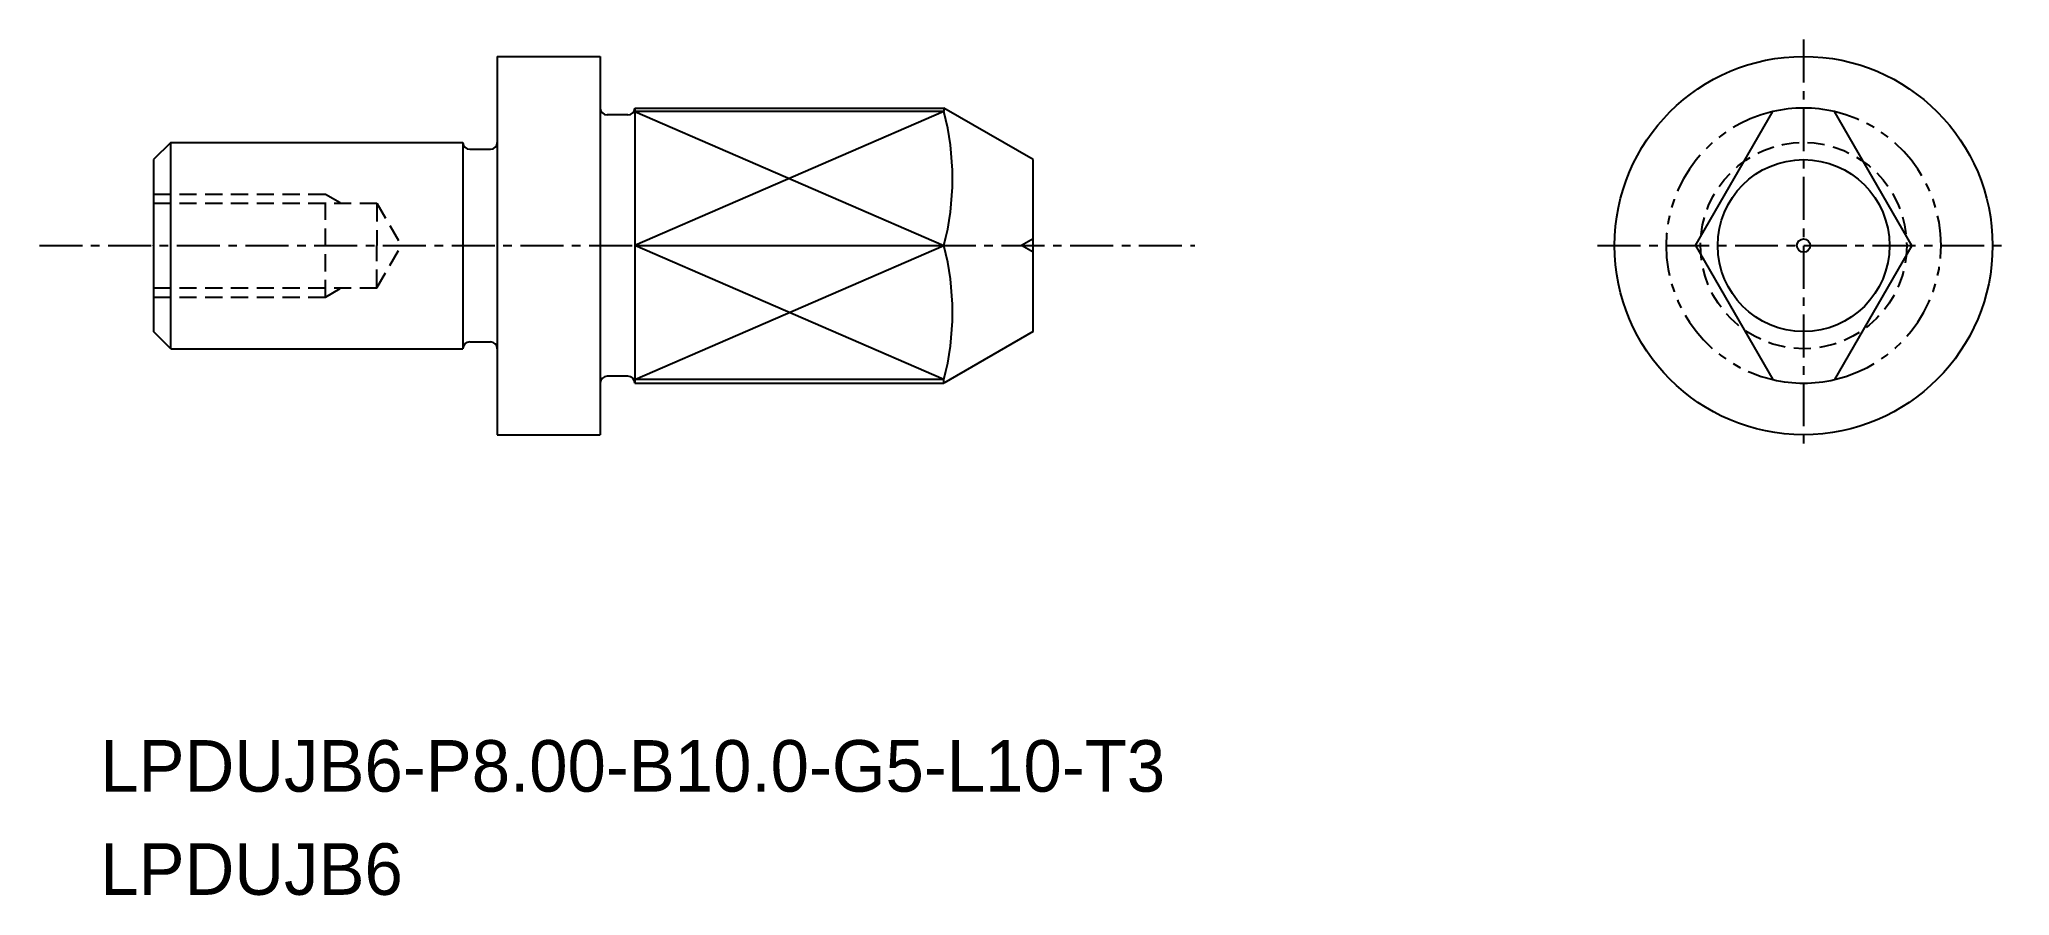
# Model space of a CAD drawing. Extents: x -1719.9 to -1662.6, y -647.6 to -622.7.
import ezdxf

# ---------------------------------------------------------------- set-up
doc = ezdxf.new("R2010")
doc.units = 0
for name, pattern in [('CENTER', [2, 1.25, -0.25, 0.25, -0.25]), ('DASHED', [0.75, 0.5, -0.25]), ('PHANTOM', [2.5, 1.25, -0.25, 0.25, -0.25, 0.25, -0.25])]:
    doc.linetypes.add(name, pattern=pattern)
doc.layers.get('0').update_dxf_attribs({"linetype": 'CONTINUOUS'})
doc.layers.add('CENTER', color=1, linetype='CENTER')

msp = doc.modelspace()

# ---------------------------------------------------------------- linework, layer by layer
at = {"color": 7, "linetype": 'CONTINUOUS'}
for p, q in [((-1706.597, -623.198), (-1706.597, -634.198)), ((-1706.597, -623.198), (-1703.597, -623.198)), ((-1702.797, -624.898), (-1703.397, -624.898)), ((-1702.597, -624.698), (-1693.597, -624.698)), ((-1702.597, -624.698), (-1702.597, -632.698)), ((-1671.728, -628.698), (-1669.478, -624.8)), ((-1665.428, -628.698), (-1667.678, -624.8)), ((-1716.097, -625.698), (-1716.597, -626.198)), ((-1716.097, -625.698), (-1707.597, -625.698)), ((-1716.097, -631.698), (-1716.097, -625.698)), ((-1707.597, -625.698), (-1707.597, -631.698)), ((-1707.397, -625.898), (-1706.797, -625.898)), ((-1716.597, -626.198), (-1716.597, -631.198)), ((-1702.597, -628.698), (-1693.597, -628.698)), ((-1671.728, -628.698), (-1669.478, -632.595)), ((-1665.428, -628.698), (-1667.678, -632.595)), ((-1716.097, -631.698), (-1716.597, -631.198)), ((-1716.097, -631.698), (-1707.597, -631.698)), ((-1707.397, -631.498), (-1706.797, -631.498)), ((-1702.797, -632.498), (-1703.397, -632.498)), ((-1702.597, -632.698), (-1693.597, -632.698)), ((-1706.597, -634.198), (-1703.597, -634.198))]:
    msp.add_line(p, q, dxfattribs=at)
at = {"linetype": 'CONTINUOUS'}
for p, q in [((-1703.597, -623.198), (-1703.597, -634.198)), ((-1693.597, -624.8), (-1702.597, -624.8)), ((-1690.999, -626.198), (-1693.597, -624.698)), ((-1693.597, -624.698), (-1693.597, -624.8)), ((-1690.999, -631.198), (-1690.999, -626.198)), ((-1690.999, -631.198), (-1693.597, -632.698)), ((-1693.597, -632.595), (-1702.597, -632.595)), ((-1693.597, -632.698), (-1693.597, -632.595))]:
    msp.add_line(p, q, dxfattribs=at)
at = {"color": 3, "linetype": 'CONTINUOUS'}
for p, q in [((-1702.597, -624.8), (-1693.597, -628.698)), ((-1693.597, -624.8), (-1702.597, -628.698)), ((-1693.597, -632.595), (-1702.597, -628.698)), ((-1702.597, -632.595), (-1693.597, -628.698))]:
    msp.add_line(p, q, dxfattribs=at)
at = {"color": 3, "linetype": 'DASHED'}
for p, q in [((-1716.597, -627.198), (-1711.597, -627.198)), ((-1711.597, -627.198), (-1711.129, -627.468)), ((-1711.597, -630.198), (-1711.597, -627.198)), ((-1716.597, -627.468), (-1710.097, -627.468)), ((-1710.097, -627.468), (-1709.388, -628.698)), ((-1710.097, -627.498), (-1710.097, -628.698)), ((-1710.097, -629.927), (-1709.388, -628.698)), ((-1710.097, -629.898), (-1710.097, -628.698)), ((-1716.597, -629.927), (-1710.097, -629.927)), ((-1711.597, -630.198), (-1711.129, -629.927)), ((-1716.597, -630.198), (-1711.597, -630.198))]:
    msp.add_line(p, q, dxfattribs=at)
at = {"color": 3}
for p in [(-1690.999, -628.506), (-1690.999, -628.89)]:
    msp.add_line(p, (-1691.338, -628.698), dxfattribs=at)
at = {"linetype": 'CONTINUOUS'}
for radius in [5.5, 2.5]:
    msp.add_circle((-1668.578, -628.698), radius, dxfattribs=at)
at = {"color": 3, "linetype": 'DASHED'}
msp.add_circle((-1668.578, -628.698), 3, dxfattribs=at)
msp.add_circle((-1668.578, -628.698), 0.192)
at = {"color": 7, "linetype": 'CONTINUOUS'}
for centre, start, end in [((-1703.397, -624.698), 180, 270), ((-1702.797, -624.698), 270, 0), ((-1707.397, -625.698), 180, 270), ((-1706.797, -625.698), 270, 0), ((-1707.397, -631.698), 90, 180), ((-1706.797, -631.698), 0, 90), ((-1703.397, -632.698), 90, 180), ((-1702.797, -632.698), 0, 90)]:
    msp.add_arc(centre, 0.2, start, end, dxfattribs=at)
at = {"linetype": 'CONTINUOUS'}
for centre in [(-1701.112, -626.749), (-1701.112, -630.646)]:
    msp.add_arc(centre, 7.764, 345.46281, 14.53719, dxfattribs=at)
at = {"color": 3, "linetype": 'PHANTOM'}
for start, end in [(103.00288, 256.99712), (283.00288, 76.99712)]:
    msp.add_arc((-1668.578, -628.698), 4, start, end, dxfattribs=at)
for start, end in [(76.99712, 103.00288), (256.99712, 283.00288)]:
    msp.add_arc((-1668.578, -628.698), 4, start, end)
at = {"color": 7, "linetype": 'CONTINUOUS'}
msp.add_point((-1716.597, -628.698), dxfattribs=at)
at = {"layer": 'CENTER', "color": 1, "linetype": 'CENTER'}
for p, q in [((-1668.578, -622.703), (-1668.578, -634.693)), ((-1719.922, -628.698), (-1686.299, -628.698)), ((-1674.573, -628.698), (-1662.583, -628.698))]:
    msp.add_line(p, q, dxfattribs=at)

# ---------------------------------------------------------------- texts
for s, p in [('LPDUJB6-P8.00-B10.0-G5-L10-T3', (-1718.152, -644.58)), ('LPDUJB6', (-1718.152, -647.58))]:
    msp.add_text(s, height=1.5).set_placement(p)

doc.saveas('drawing.dxf')
